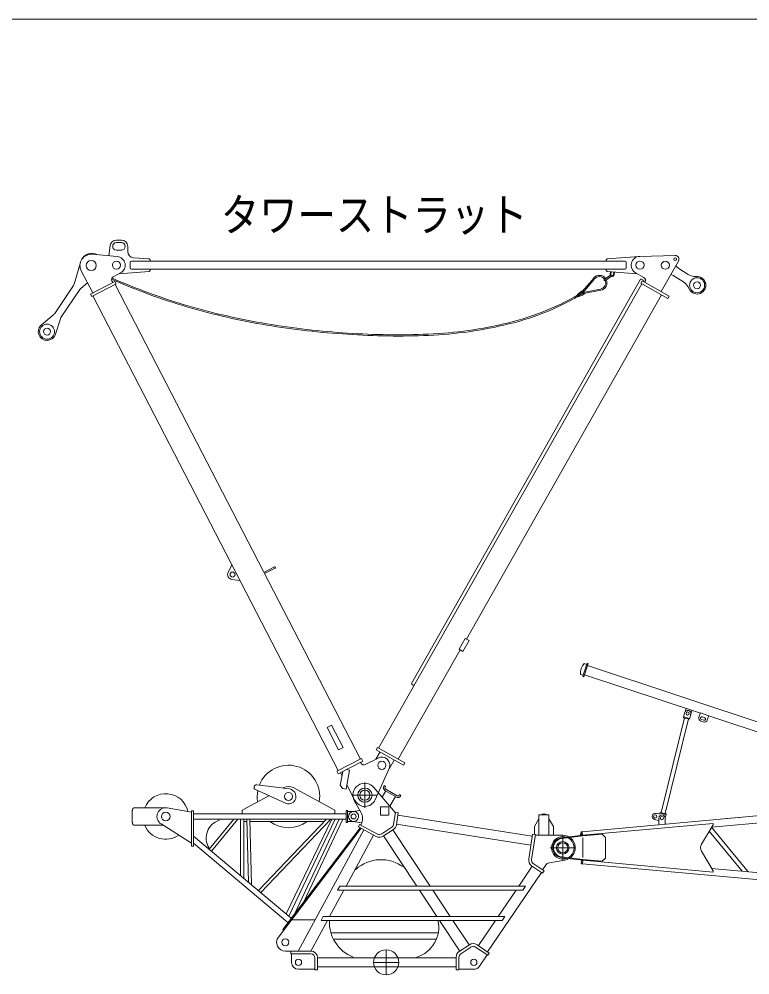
# Model space of a CAD drawing. Units: millimetres on the paper. Extents: x -420 to 420, y -297 to 297.
# Drawn here: x -239.2 to -141.9, y 156.8 to 284 of the extents above; entities that cross this region are included whole.
import ezdxf
from ezdxf.enums import TextEntityAlignment as Align

# ---------------------------------------------------------------- set-up
doc = ezdxf.new("R2010")
doc.units = ezdxf.units.MM
doc.linetypes.add('USER2', pattern=[17.5, 13, -1.5, 1.5, -1.5])
doc.layers.add('0-0_0', color=7, linetype='Continuous', lineweight=18)
doc.layers.add('0-1_1', color=7, linetype='Continuous', lineweight=18)
doc.styles.add('ＭＳ ゴシック', font='')
doc.styles.get('ＭＳ ゴシック').set_extended_font_data('MS Gothic')

msp = doc.modelspace()

# ---------------------------------------------------------------- linework, layer by layer
at = {"layer": '0-0_0'}
for p, q in [((-226.217, 254.585), (-225.55, 254.585)), ((-227.224, 252.514), (-227.043, 253.862)), ((-226.217, 254.251), (-225.55, 254.251)), ((-226.217, 253.251), (-225.55, 253.251)), ((-224.717, 253.751), (-224.717, 253.082)), ((-230.726, 252.179), (-230.818, 252.04)), ((-229.442, 252.701), (-226.117, 252.414)), ((-223.946, 252.251), (-221.861, 252.095)), ((-161.05, 251.962), (-160.917, 252.095)), ((-161.05, 251.962), (-161.05, 251.781)), ((-160.917, 252.095), (-156.637, 252.415)), ((-151.88, 252.544), (-156.582, 252.417)), ((-231.01, 251.629), (-231.857, 248.742)), ((-224.384, 251.614), (-224.384, 250.889)), ((-224.217, 251.781), (-158.55, 251.781)), ((-224.217, 250.722), (-158.55, 250.722)), ((-221.717, 250.722), (-221.717, 250.551)), ((-161.05, 250.722), (-161.05, 250.541)), ((-158.384, 251.614), (-158.384, 250.889)), ((-153.733, 247.738), (-151.432, 251.797)), ((-150.139, 250.024), (-151.365, 250.799)), ((-229.374, 247.557), (-230.904, 250.518)), ((-225.682, 250.215), (-226.644, 249.717)), ((-221.85, 250.408), (-225.895, 250.106)), ((-221.85, 250.408), (-221.717, 250.551)), ((-186.953, 195.588), (-156.462, 249.379)), ((-164.189, 247.778), (-162.713, 249.54)), ((-164.099, 247.626), (-162.585, 249.433)), ((-161.339, 249.317), (-160.481, 249.904)), ((-161.339, 249.317), (-161.245, 249.18)), ((-161.245, 249.18), (-160.361, 249.784)), ((-161.05, 250.541), (-160.917, 250.408)), ((-160.917, 250.408), (-156.904, 250.108)), ((-160.483, 250.376), (-160.508, 250.043)), ((-160.383, 250.368), (-160.408, 250.036)), ((-160.051, 250.343), (-160.076, 250.011)), ((-159.951, 250.336), (-159.976, 250.003)), ((-157.126, 250.236), (-156.024, 249.611)), ((-156.461, 249.38), (-156.348, 249.411)), ((-156.029, 249.23), (-156.348, 249.411)), ((-150.762, 249.037), (-151.989, 249.813)), ((-149.325, 249.768), (-148.897, 249.748)), ((-231.942, 248.559), (-234.427, 244.842)), ((-230.061, 248.887), (-230.975, 248.153)), ((-226.412, 249.087), (-229.67, 247.404)), ((-226.244, 248.761), (-229.502, 247.078)), ((-226.709, 248.934), (-226.823, 249.156)), ((-226.244, 248.761), (-226.412, 249.087)), ((-226.392, 248.685), (-193.759, 185.516)), ((-156.312, 248.778), (-191.333, 186.997)), ((-164.099, 247.626), (-161.786, 248.08)), ((-156.451, 248.857), (-156.271, 249.176)), ((-156.451, 248.857), (-152.827, 246.802)), ((-156.271, 249.176), (-152.646, 247.121)), ((-156.039, 249.044), (-155.998, 249.117)), ((-155.998, 249.117), (-156.029, 249.23)), ((-155.908, 248.97), (-155.867, 249.043)), ((-150.182, 248.412), (-149.98, 248.034)), ((-231.111, 248.004), (-233.596, 244.286)), ((-229.502, 247.078), (-229.67, 247.404)), ((-229.354, 247.155), (-196.72, 183.986)), ((-153.691, 247.292), (-179.646, 201.504)), ((-164.879, 247.308), (-164.754, 247.096)), ((-164.867, 247.373), (-164.441, 247.714)), ((-164.187, 247.284), (-164.691, 247.075)), ((-164.269, 247.816), (-164.441, 247.714)), ((-164.201, 247.798), (-163.997, 247.454)), ((-164.015, 247.385), (-164.187, 247.284)), ((-164.009, 247.474), (-161.754, 247.917)), ((-152.827, 246.802), (-152.646, 247.121)), ((-236.208, 243.298), (-234.55, 244.704)), ((-234.342, 242.051), (-233.676, 244.12)), ((-210.854, 211.344), (-211.355, 210.396)), ((-206.595, 210.363), (-205.188, 211.09)), ((-206.518, 210.215), (-205.112, 210.942)), ((-209.789, 209.284), (-210.852, 209.423)), ((-179.796, 201.59), (-180.618, 200.14)), ((-179.289, 201.302), (-179.796, 201.59)), ((-180.467, 200.054), (-188.711, 185.511)), ((-163.6, 198.279), (-164.176, 196.538)), ((-163.457, 198.231), (-164.033, 196.491)), ((-163.652, 198.12), (-163.974, 198.227)), ((-163.457, 198.231), (-163.6, 198.279)), ((-130.636, 187.073), (-163.541, 197.963)), ((-164.123, 196.696), (-164.446, 196.803)), ((-164.033, 196.491), (-164.176, 196.538)), ((-148.518, 191.652), (-163.94, 196.756)), ((-186.921, 195.475), (-186.953, 195.588)), ((-186.603, 195.294), (-186.922, 195.475)), ((-150.601, 191.723), (-150.418, 192.277)), ((-153.738, 178.405), (-150.644, 190.997)), ((-153.187, 178.269), (-150.094, 190.862)), ((-150.773, 191.029), (-150.61, 191.692)), ((-150.773, 191.029), (-149.964, 190.83)), ((-150.75, 191.126), (-149.94, 190.927)), ((-149.964, 190.83), (-149.801, 191.493)), ((-149.81, 191.462), (-149.626, 192.015)), ((-148.702, 191.095), (-148.513, 191.665)), ((-147.406, 191.299), (-148.513, 191.665)), ((-147.933, 191.034), (-148.249, 191.138)), ((-147.595, 190.729), (-147.406, 191.299)), ((-131.035, 185.866), (-147.41, 191.285)), ((-196.658, 186.77), (-198.188, 189.731)), ((-148.121, 190.464), (-148.438, 190.569)), ((-148.048, 190.685), (-148.364, 190.79)), ((-196.065, 187.076), (-196.658, 186.77)), ((-191.472, 187.076), (-191.652, 186.757)), ((-187.847, 185.021), (-191.472, 187.076)), ((-191.145, 186.47), (-191.684, 185.519)), ((-188.028, 184.702), (-191.652, 186.757)), ((-193.611, 185.592), (-196.868, 183.91)), ((-193.442, 185.267), (-196.7, 183.584)), ((-193.739, 185.114), (-193.662, 184.966)), ((-193.611, 185.592), (-193.442, 185.267)), ((-191.398, 185.666), (-193.101, 184.787)), ((-189.26, 185.401), (-189.934, 184.213)), ((-187.847, 185.021), (-188.028, 184.702)), ((-196.868, 183.91), (-196.7, 183.584)), ((-196.446, 182.006), (-196.108, 183.89)), ((-196.205, 183.351), (-196.404, 183.737)), ((-195.652, 181.526), (-195.196, 184.063)), ((-195.624, 184.14), (-195.196, 184.063)), ((-191.792, 180.105), (-189.914, 184.257)), ((-207.529, 182.1), (-203.198, 181.544)), ((-196.079, 181.603), (-196.446, 182.006)), ((-194.492, 180.035), (-195.551, 182.086)), ((-190.633, 181.905), (-190.582, 181.991)), ((-164.237, 175.862), (-91.864, 182.423)), ((-205.933, 180.65), (-209.492, 178.711)), ((-207.71, 181.466), (-203.743, 179.643)), ((-203.964, 181.723), (-204.083, 181.657)), ((-202.688, 181.723), (-197.159, 178.711)), ((-196.079, 181.603), (-195.652, 181.526)), ((-191.953, 181.75), (-189.086, 178.383)), ((-190.851, 180.456), (-190.366, 181.286)), ((-190.489, 181.358), (-188.964, 180.466)), ((-190.388, 181.53), (-188.863, 180.639)), ((-188.589, 180.711), (-188.539, 180.797)), ((-188.539, 180.797), (-188.366, 180.696)), ((-188.417, 180.61), (-188.366, 180.696)), ((-147.02, 176.465), (-91.778, 181.474)), ((-194.534, 179.938), (-193.683, 178.465)), ((-189.833, 179.261), (-189.087, 180.538)), ((-224.108, 178.648), (-224.108, 177.148)), ((-223.845, 179.056), (-219.659, 179.056)), ((-219.457, 179.038), (-216.237, 178.473)), ((-216.237, 173.934), (-216.237, 178.639)), ((-215.97, 178.639), (-216.236, 178.639)), ((-215.97, 173.934), (-215.97, 178.639)), ((-215.97, 173.934), (-215.97, 178.639)), ((-215.97, 178.26), (-195.642, 178.26)), ((-209.492, 178.711), (-209.492, 178.26)), ((-197.159, 178.26), (-197.159, 178.711)), ((-195.492, 178.672), (-195.642, 178.672)), ((-195.642, 178.672), (-195.642, 177.105)), ((-195.492, 178.672), (-195.492, 177.105)), ((-194.659, 178.557), (-195.492, 178.557)), ((-193.81, 178.684), (-194.753, 178.55)), ((-191.083, 178.073), (-189.999, 178.073)), ((-191.076, 179.156), (-191.076, 178.073)), ((-191.076, 179.156), (-189.992, 179.156)), ((-189.992, 179.156), (-189.992, 178.073)), ((-189.073, 178.466), (-189.33, 176.836)), ((-188.711, 178.408), (-189.073, 178.466)), ((-188.711, 178.408), (-188.968, 176.779)), ((-188.763, 178.075), (-170.877, 175.251)), ((-169.992, 178.09), (-168.659, 178.09)), ((-169.992, 178.09), (-169.992, 175.39)), ((-168.659, 178.09), (-168.659, 175.39)), ((-154.416, 178.297), (-154.093, 178.217)), ((-153.891, 178.339), (-153.867, 178.436)), ((-153.891, 178.339), (-153.082, 178.141)), ((-153.867, 178.436), (-153.058, 178.238)), ((-153.209, 177.623), (-153.058, 178.238)), ((-220.281, 176.903), (-216.237, 174.351)), ((-215.97, 177.519), (-195.642, 177.519)), ((-210.6, 177.518), (-213.886, 173.531)), ((-210.052, 177.518), (-213.561, 173.259)), ((-212.555, 177.519), (-212.555, 177.385)), ((-209.704, 177.518), (-209.704, 170.024)), ((-209.281, 177.518), (-209.281, 169.667)), ((-209.281, 177.223), (-208.864, 177.223)), ((-208.871, 177.519), (-208.666, 169.153)), ((-208.447, 177.519), (-208.234, 168.791)), ((-208.44, 177.223), (-198.567, 177.223)), ((-198.285, 177.519), (-207.335, 168.037)), ((-197.7, 177.519), (-207.01, 167.765)), ((-197.571, 177.519), (-203.611, 164.913)), ((-197.102, 177.519), (-203.276, 164.632)), ((-202.534, 164.902), (-196.56, 177.518)), ((-201.294, 166.531), (-196.091, 177.519)), ((-195.492, 177.105), (-195.642, 177.105)), ((-194.659, 177.223), (-195.492, 177.223)), ((-193.561, 177.061), (-194.753, 177.23)), ((-194.026, 176.513), (-193.852, 176.836)), ((-191.477, 175.551), (-193.852, 176.836)), ((-193.705, 176.756), (-193.661, 176.839)), ((-193.491, 177.94), (-193.489, 177.94)), ((-188.953, 176.873), (-171.067, 174.049)), ((-170.592, 176.564), (-169.992, 177.583)), ((-168.059, 176.564), (-168.659, 177.583)), ((-164.159, 175.39), (-146.826, 176.961)), ((-154.615, 177.487), (-154.042, 177.347)), ((-154.042, 176.786), (-154.042, 177.673)), ((-153.209, 176.861), (-153.209, 177.673)), ((-146.826, 176.961), (-146.826, 176.795)), ((-145.03, 177.603), (-143.287, 177.761)), ((-219.996, 176.723), (-223.847, 176.723)), ((-193.66, 176.315), (-204.671, 161.847)), ((-193.793, 176.387), (-204.089, 162.859)), ((-193.293, 176.117), (-202.023, 159.973)), ((-191.652, 175.229), (-194.026, 176.513)), ((-193.674, 176.296), (-193.793, 176.387)), ((-189.57, 176.463), (-190.912, 175.576)), ((-189.368, 176.158), (-190.71, 175.27)), ((-189.431, 176.116), (-184.468, 168.607)), ((-170.833, 175.53), (-171.355, 172.223)), ((-170.471, 175.472), (-170.833, 175.53)), ((-170.592, 176.564), (-170.592, 175.578)), ((-168.059, 176.564), (-168.059, 175.415)), ((-164.47, 175.577), (-164.353, 175.577)), ((-164.47, 175.577), (-164.47, 175.39)), ((-164.431, 175.577), (-164.431, 175.39)), ((-164.385, 175.838), (-164.235, 175.852)), ((-164.328, 175.37), (-164.385, 175.838)), ((-164.179, 175.388), (-164.237, 175.862)), ((-148.365, 174.19), (-146.826, 176.795)), ((-142.939, 170.611), (-147.333, 175.936)), ((-142.145, 170.54), (-147.026, 176.455)), ((-215.97, 175.279), (-202.948, 164.358)), ((-215.97, 174.315), (-203.396, 163.769)), ((-191.99, 175.412), (-195.67, 168.607)), ((-190.667, 175.299), (-186.244, 168.607)), ((-170.471, 175.472), (-170.993, 172.166)), ((-170.484, 175.39), (-166.826, 175.39)), ((-166.986, 175.047), (-164.159, 175.39)), ((-166.978, 174.947), (-164.147, 175.291)), ((-164.176, 172.418), (-164.176, 175.028)), ((-164.15, 175.29), (-161.576, 175.524)), ((-161.159, 175.107), (-161.576, 175.524)), ((-161.159, 175.107), (-161.159, 172.34)), ((-215.97, 173.934), (-216.237, 173.934)), ((-214.011, 173.643), (-213.929, 173.741)), ((-148.365, 173.257), (-146.826, 170.652)), ((-168.59, 171.733), (-166.547, 172.08)), ((-166.986, 172.4), (-164.159, 172.057)), ((-166.974, 172.499), (-164.147, 172.156)), ((-164.359, 171.606), (-164.308, 172.07)), ((-164.211, 171.583), (-164.159, 172.057)), ((-164.159, 172.057), (-146.826, 170.485)), ((-164.15, 172.156), (-161.576, 171.923)), ((-161.159, 172.34), (-161.576, 171.923)), ((-194.465, 170.835), (-194.382, 170.839)), ((-187.992, 171.121), (-187.909, 171.125)), ((-170.875, 171.26), (-172.676, 168.607)), ((-169.511, 170.335), (-170.964, 171.321)), ((-169.305, 170.638), (-170.758, 171.625)), ((-169.142, 171.378), (-169.535, 170.794)), ((-169.511, 170.335), (-169.305, 170.638)), ((-164.359, 171.606), (-164.21, 171.593)), ((-164.211, 171.583), (-91.864, 165.024)), ((-147.02, 170.982), (-91.778, 165.973)), ((-146.826, 170.652), (-146.826, 170.49)), ((-169.649, 170.428), (-176.82, 159.864)), ((-195.959, 168.073), (-197.851, 164.573)), ((-196.512, 168.607), (-196.801, 168.073)), ((-196.801, 168.073), (-172.143, 168.073)), ((-196.512, 168.607), (-171.78, 168.607)), ((-185.892, 168.073), (-183.579, 164.573)), ((-173.038, 168.073), (-175.414, 164.573)), ((-171.78, 168.607), (-172.143, 168.073)), ((-202.925, 164.14), (-199.77, 164.14)), ((-198.693, 164.573), (-198.982, 164.04)), ((-198.693, 164.573), (-181.803, 164.573)), ((-174.518, 164.573), (-174.88, 164.04)), ((-203.969, 162.768), (-204.089, 162.859)), ((-198.14, 164.04), (-200.339, 159.973)), ((-198.982, 164.04), (-181.45, 164.04)), ((-183.226, 164.04), (-180.536, 159.97)), ((-181.45, 164.04), (-174.88, 164.04)), ((-181.45, 164.04), (-179.3, 160.787)), ((-175.776, 164.04), (-178.046, 160.696)), ((-197.682, 162.415), (-183.394, 162.415)), ((-197.35, 161.569), (-183.638, 161.569)), ((-179.244, 160.823), (-180.598, 159.929)), ((-179.042, 160.517), (-180.395, 159.623)), ((-176.811, 159.415), (-178.43, 160.514)), ((-176.605, 159.718), (-178.224, 160.817)), ((-203.742, 159.973), (-200.359, 159.973)), ((-202.992, 159.973), (-202.992, 159.607)), ((-202.992, 159.607), (-200.359, 159.607)), ((-202.909, 159.607), (-202.909, 158.473)), ((-199.809, 159.057), (-199.809, 157.473)), ((-199.442, 159.082), (-181.009, 159.082)), ((-199.442, 159.057), (-199.442, 157.473)), ((-194.731, 159.165), (-194.731, 159.082)), ((-186.249, 159.165), (-186.249, 159.082)), ((-181.009, 159.164), (-181.009, 157.473)), ((-180.642, 159.164), (-180.642, 157.473)), ((-176.88, 159.462), (-177.9, 157.959)), ((-176.605, 159.718), (-176.811, 159.415)), ((-199.442, 157.865), (-181.009, 157.865)), ((-201.992, 157.557), (-199.809, 157.557)), ((-199.809, 157.473), (-199.442, 157.473)), ((-181.009, 157.473), (-180.642, 157.473)), ((-180.642, 157.557), (-178.659, 157.557))]:
    msp.add_line(p, q, dxfattribs=at)
at = {"layer": '0-0_0', "linetype": 'USER2'}
for p, q in [((-193.159, 182.39), (-193.159, 179.057)), ((-193.159, 182.39), (-193.159, 179.057)), ((-194.826, 180.723), (-191.492, 180.723)), ((-194.826, 180.723), (-191.492, 180.723)), ((-166.826, 175.39), (-166.826, 172.057)), ((-166.826, 175.39), (-166.826, 172.057)), ((-168.492, 173.723), (-165.159, 173.723)), ((-168.492, 173.723), (-165.159, 173.723)), ((-190.326, 160.14), (-190.326, 156.807)), ((-191.992, 158.473), (-188.659, 158.473))]:
    msp.add_line(p, q, dxfattribs=at)
at = {"layer": '0-0_0'}
for points in [[(-221.861, 252.096), (-221.717, 251.951), (-221.717, 251.781)], [(-179.289, 201.302), (-180.111, 199.852), (-180.618, 200.14)], [(-196.065, 187.076), (-197.595, 190.037), (-198.188, 189.731)], [(-190.46, 181.804), (-190.409, 181.89), (-190.582, 181.991)], [(-193.491, 177.94), (-193.491, 177.84), (-193.473, 177.84)], [(-184.116, 168.073), (-181.803, 164.573), (-174.518, 164.573)]]:
    msp.add_lwpolyline(points, dxfattribs=at)
for centre, radius in [((-229.571, 251.207), 0.667), ((-151.867, 252.044), 0.183), ((-226.217, 251.251), 0.542), ((-156.55, 251.251), 0.542), ((-153.177, 251.254), 0.533), ((-148.95, 248.582), 1), ((-148.95, 248.582), 0.458), ((-235.453, 242.408), 1), ((-235.453, 242.408), 0.458), ((-210.766, 210.084), 0.333), ((-150.206, 191.593), 0.217), ((-190.901, 184.703), 0.542), ((-203.326, 180.552), 0.542), ((-193.159, 180.723), 0.953), ((-193.159, 180.723), 0.667), ((-219.659, 177.889), 0.583), ((-194.659, 177.89), 0.333), ((-154.516, 177.892), 0.217), ((-153.626, 177.673), 0.217), ((-166.826, 173.723), 1.5), ((-166.826, 173.723), 0.833), ((-166.826, 173.723), 0.833), ((-166.826, 173.723), 0.667), ((-166.826, 173.723), 0.667), ((-203.742, 161.14), 0.475), ((-190.326, 158.473), 1.667), ((-201.992, 158.473), 0.417), ((-178.659, 158.473), 0.417)]:
    msp.add_circle(centre, radius, dxfattribs=at)
for centre, radius, start, end in [((-226.217, 253.751), 0.833, 90, 172.33727), ((-225.55, 253.751), 0.833, 0, 90), ((-226.217, 253.751), 0.5, 90, 270), ((-225.55, 253.751), 0.5, 270, 90), ((-229.571, 251.207), 1.5, 85.05601, 207.31992), ((-229.479, 251.345), 1.5, 59.56341, 146.23848), ((-226.217, 251.251), 1.167, 297.32311, 85.05402), ((-223.884, 253.082), 0.833, 180, 265.72408), ((-156.551, 251.25), 1.167, 91.54686, 240.45292), ((-151.867, 252.044), 0.5, 330.45594, 91.54589), ((-224.217, 251.614), 0.167, 90, 180), ((-224.217, 250.889), 0.167, 180, 270), ((-158.55, 251.614), 0.167, 0, 90), ((-158.55, 250.889), 0.167, 270, 0), ((-150.475, 252.208), 1.667, 218.22758, 237.70559), ((-226.453, 249.347), 0.417, 117.327, 207.32327), ((-193.903, 323.864), 81.445, 246.12488, 253.72522), ((-193.908, 323.851), 81.265, 246.11055, 253.71141), ((-161.947, 248.898), 1, 34.53878, 140.0498), ((-161.947, 248.898), 0.833, 34.56882, 140.05097), ((-161.947, 248.898), 1, 281.10967, 24.94464), ((-160.242, 250.023), 0.267, 175.42477, 355.72098), ((-160.242, 250.023), 0.167, 175.34616, 355.72758), ((-156.23, 249.248), 0.417, 330.45343, 60.44978), ((-152.879, 248.404), 1.667, 57.70559, 74.8599), ((-149.248, 251.432), 1.667, 237.70615, 267.36371), ((-148.95, 248.582), 1.167, 349.49046, 87.36123), ((-232.497, 248.93), 0.667, 326.235, 343.65649), ((-230.557, 247.633), 0.667, 128.81791, 146.2401), ((-161.947, 248.898), 0.833, 281.10624, 23.0366), ((-151.653, 247.629), 1.667, 28.04879, 57.70559), ((-148.95, 248.582), 1.167, 208.04921, 17.48134), ((-182.403, 277.706), 35.129, 283.73896, 301.3231), ((-182.397, 277.694), 35.282, 283.77651, 301.32188), ((-164.836, 247.334), 0.05, 128.70352, 210.60386), ((-164.711, 247.122), 0.05, 210.60386, 292.45048), ((-164.244, 247.773), 0.05, 30.57375, 120.58607), ((-164.04, 247.429), 0.05, 300.58607, 30.57375), ((-191.23, 333.099), 91.059, 253.73906, 260.53699), ((-191.236, 333.074), 90.868, 253.72526, 260.52291), ((-234.982, 245.213), 0.667, 310.31568, 326.2401), ((-233.042, 243.916), 0.667, 146.23792, 162.15971), ((-235.453, 242.408), 1.167, 130.31486, 214.41836), ((-188.868, 347.296), 105.452, 260.53929, 266.40938), ((-188.873, 347.255), 105.243, 260.52519, 266.3943), ((-186.929, 296.321), 54.285, 272.33508, 283.71345), ((-186.918, 296.242), 54.373, 272.36416, 283.74868), ((-235.453, 242.408), 1.167, 200.0575, 342.16032), ((-188.857, 338.753), 96.761, 266.06845, 272.452), ((-188.86, 338.577), 96.752, 266.08139, 272.47926), ((-210.766, 210.084), 0.667, 152.13054, 262.51454), ((-205.15, 211.016), 0.0833, 297.33445, 117.29717), ((-162.622, 196.989), 1.833, 137.53994, 185.83548), ((-150.206, 191.593), 0.417, 346.19987, 166.19379), ((-148.307, 190.964), 0.417, 161.68714, 251.68582), ((-148.307, 190.964), 0.183, 71.68268, 251.68268), ((-147.99, 190.86), 0.183, 251.68567, 71.68268), ((-147.99, 190.86), 0.417, 251.68714, 341.68714), ((-190.901, 184.704), 1.083, 335.65583, 117.32224), ((-203.326, 180.552), 4.158, 350.12014, 158.76665), ((-193.292, 185.157), 0.417, 207.32327, 297.31762), ((-207.571, 181.769), 0.333, 82.6785, 245.32378), ((-193.159, 180.723), 1.583, 40.4215, 209.74625), ((-190.287, 181.703), 0.4, 149.69825, 239.70203), ((-219.659, 177.889), 3.034, 12.65266, 157.382), ((-203.326, 180.552), 4.158, 169.23352, 189.88124), ((-203.326, 180.552), 1.333, 61.41885, 118.57885), ((-203.326, 180.552), 1, 245.31987, 82.67828), ((-190.287, 181.703), 0.2, 149.69448, 239.70203), ((-188.762, 180.812), 0.2, 239.70203, 329.71084), ((-193.159, 180.723), 1.5, 207.27404, 335.41529), ((-188.762, 180.812), 0.4, 239.70203, 329.70266), ((-223.693, 178.66), 0.414, 171.67815, 177.28334), ((-223.691, 178.645), 0.416, 175.23008, 180.83527), ((-223.695, 178.675), 0.409, 168.06579, 173.67099), ((-223.7, 178.69), 0.403, 164.34965, 169.95485), ((-223.705, 178.704), 0.394, 160.48325, 166.08845), ((-223.712, 178.717), 0.383, 156.41583, 162.02102), ((-223.72, 178.73), 0.37, 152.09123, 157.69643), ((-223.73, 178.741), 0.356, 147.44737, 153.05257), ((-223.74, 178.752), 0.342, 142.41647, 148.02167), ((-223.752, 178.762), 0.327, 136.92711, 142.53231), ((-223.764, 178.77), 0.312, 130.90917, 136.51437), ((-223.778, 178.778), 0.298, 124.30333, 129.90852), ((-223.791, 178.784), 0.285, 117.07623, 122.68143), ((-223.806, 178.788), 0.275, 109.2408, 114.84599), ((-223.82, 178.791), 0.267, 100.87668, 106.48188), ((-223.835, 178.793), 0.263, 92.14069, 97.74589), ((-219.659, 177.889), 1.167, 90, 237.75584), ((-219.659, 177.889), 1.167, 80.03725, 90), ((-219.659, 177.889), 1.167, 80.0343, 90), ((-194.659, 177.89), 0.667, 98.08411, 261.91589), ((-194.659, 177.89), 0.667, 269.82689, 94.5369), ((-195.127, 177.632), 1.667, 331.59635, 29.99967), ((-169.326, 177.73), 0.5, 46.12272, 133.67686), ((-154.516, 177.892), 0.417, 76.19479, 256.19479), ((-154.053, 178.379), 0.167, 256.20802, 346.19783), ((-153.625, 177.673), 0.417, 0, 179.9958), ((-223.691, 177.133), 0.416, 177.92609, 183.65167), ((-223.693, 177.118), 0.414, 181.54979, 187.27537), ((-223.696, 177.103), 0.41, 185.2317, 190.95728), ((-223.7, 177.088), 0.403, 189.01779, 194.74337), ((-223.706, 177.074), 0.394, 192.95729, 198.68287), ((-223.713, 177.06), 0.383, 197.10402, 202.8296), ((-223.722, 177.047), 0.37, 201.51762, 207.2432), ((-223.731, 177.036), 0.356, 206.26418, 211.98976), ((-223.742, 177.025), 0.341, 211.41596, 217.14154), ((-223.754, 177.015), 0.326, 217.04912, 222.7747), ((-211.775, 175.01), 2.5, 108.1952, 210.49991), ((-203.326, 180.552), 4.158, 233.18872, 306.81195), ((-203.326, 180.552), 3.351, 263.42916, 276.57188), ((-189.873, 176.922), 0.55, 303.46435, 351.02688), ((-223.767, 177.007), 0.311, 223.23804, 228.96362), ((-223.781, 176.999), 0.296, 230.04449, 235.77007), ((-223.795, 176.994), 0.284, 237.50024, 243.22582), ((-223.81, 176.989), 0.274, 245.58422, 251.3098), ((-223.825, 176.987), 0.266, 254.2005, 259.92608), ((-223.84, 176.985), 0.263, 263.16938, 268.89496), ((-219.659, 177.889), 3.034, 202.62111, 305.13538), ((-191.216, 176.035), 0.55, 241.59353, 303.46435), ((-189.873, 176.922), 0.917, 303.46471, 351.02688), ((-191.216, 176.035), 0.917, 241.59718, 303.46152), ((-166.826, 173.723), 1.333, 95.15549, 263.08009), ((-166.826, 173.723), 1.233, 97.08686, 262.88747), ((-166.826, 173.723), 1.667, 279.63842, 90), ((-147.576, 173.723), 0.917, 149.1949, 210.87347), ((-191.017, 167.14), 5, 52.76557, 132.29401), ((-170.45, 172.08), 0.917, 171.02688, 235.83061), ((-170.45, 172.08), 0.55, 171.02688, 235.83025), ((-168.451, 170.912), 0.833, 99.63859, 146.00265), ((-192.88, 163.81), 5, 177.36336, 248.27807), ((-187.497, 163.14), 4.167, 287.42675, 12.46804), ((-203.742, 161.14), 1.167, 142.72784, 270), ((-178.739, 160.059), 0.917, 55.83168, 123.46257), ((-178.739, 160.059), 0.55, 55.83025, 123.46435), ((-200.359, 159.057), 0.917, 0, 90), ((-200.359, 159.057), 0.55, 0, 90), ((-180.092, 159.164), 0.917, 123.46152, 180), ((-180.092, 159.164), 0.55, 123.45729, 180), ((-201.992, 158.473), 0.917, 180, 270), ((-178.659, 158.473), 0.917, 270, 325.83061)]:
    msp.add_arc(centre, radius, start, end, dxfattribs=at)
at = {"layer": '0-1_1'}
msp.add_line((-411.5, 284), (411.5, 284), dxfattribs=at)

# ---------------------------------------------------------------- texts
at = {"layer": '0-0_0', "style": 'ＭＳ ゴシック', "width": 0.85}
msp.add_text('タワーストラット', height=4.399, dxfattribs=at).set_placement((-212.319, 254.434), align=Align.BOTTOM_LEFT)

doc.saveas('drawing.dxf')
